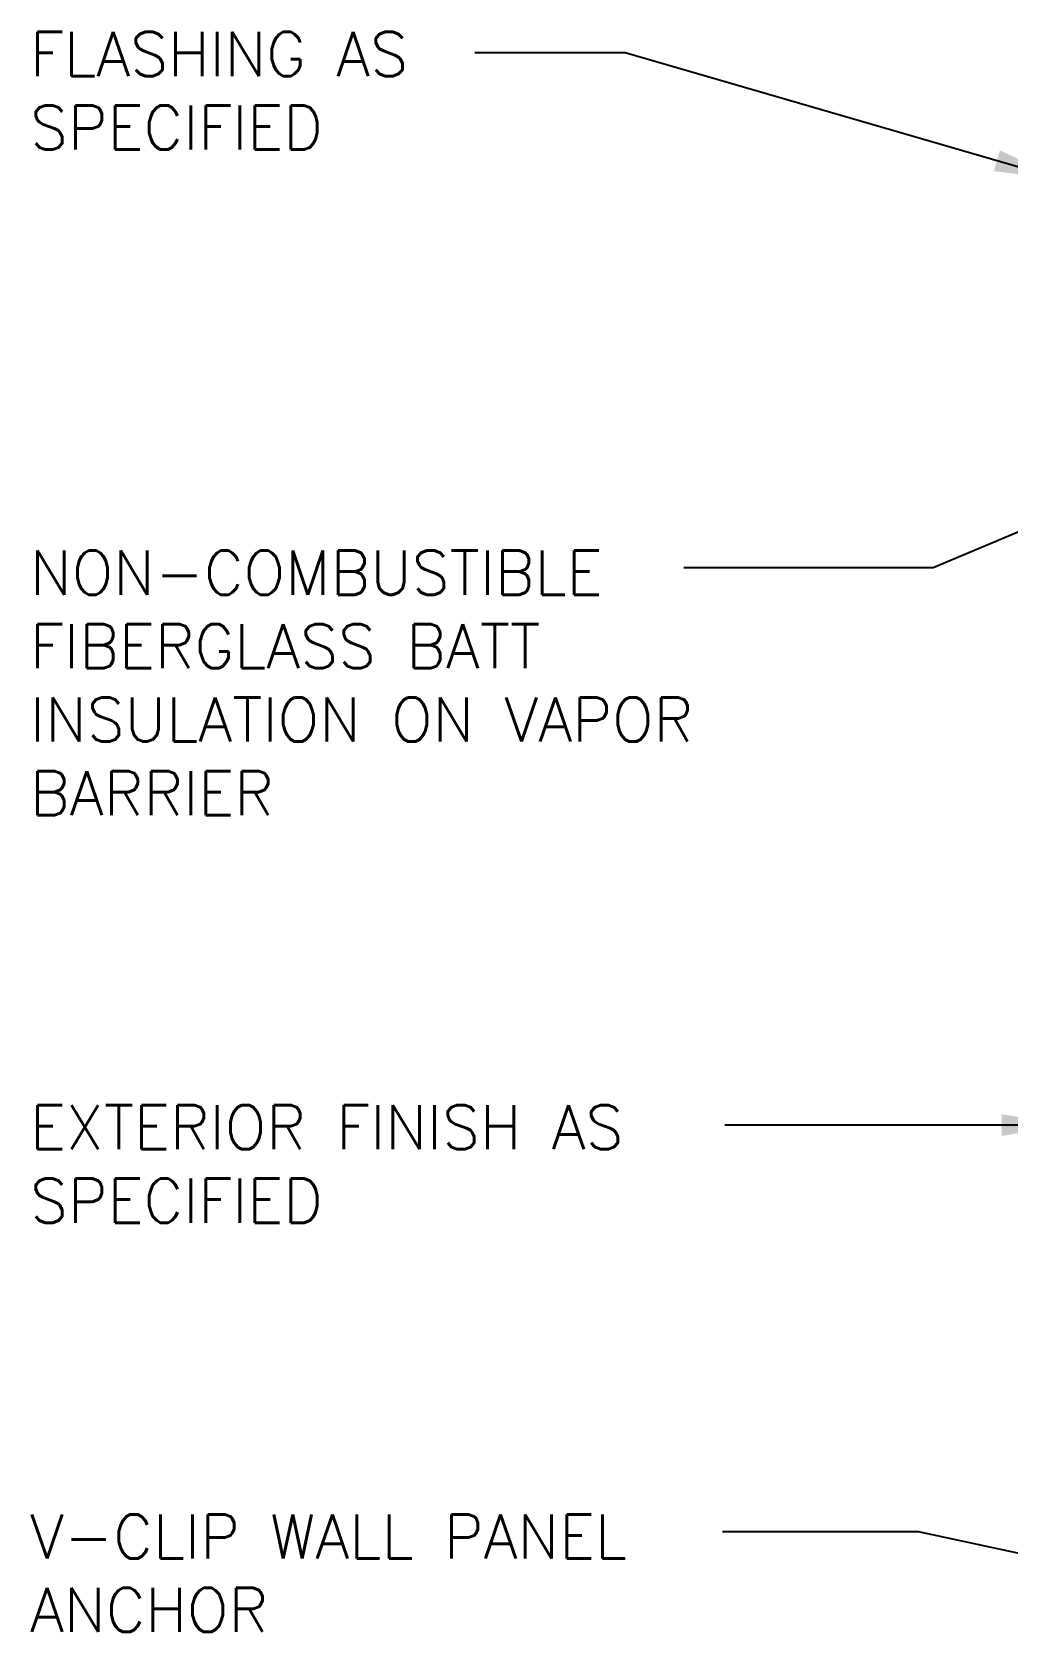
# Model space of a CAD drawing. Header units: inches. Extents: x 75 to 204, y 129 to 201.
# Drawn here: x 154.56 to 171.16, y 173.83 to 201.05 of the extents above; entities that cross this region are included whole.
import ezdxf

# ---------------------------------------------------------------- set-up
doc = ezdxf.new("R2010")
doc.units = ezdxf.units.IN
doc.header["$LTSCALE"] = 0.5
doc.header["$MEASUREMENT"] = 0
doc.layers.add('TEXT', color=4, linetype='Continuous')
doc.styles.add('DIM', font='romans.shx', dxfattribs={"width": 0.7})
doc.styles.add('ROMANS', font='romans.shx', dxfattribs={"height": 0.75})
doc.dimstyles.new('ext_12', dxfattribs={"dimscale": 12, "dimtxt": 0.09375, "dimasz": 0.09375, "dimexe": 0.09375, "dimexo": 0.0625, "dimgap": 0.0625, "dimtad": 1, "dimdec": 1, "dimzin": 3, "dimdsep": 46, "dimlunit": 4, "dimtxsty": 'DIM', "dimcen": 0.09, "dimdle": 0.09375, "dimclrt": 4, "dimadec": 0, "dimazin": 0, "dimtfac": 1, "dimtdec": 1, "dimtmove": 2, "dimatfit": 3, "dimfxl": 1, "dimfrac": 2, "dimtolj": 1, "dimtzin": 0, "dimarcsym": 0})

msp = doc.modelspace()

# ---------------------------------------------------------------- texts
at = {"layer": 'TEXT', "char_height": 0.75, "style": 'ROMANS'}
for s, insert, width, attachment_point in [('FLASHING AS \\PSPECIFIED', (154.525, 201.052), 8.7776, 1), ('NON-COMBUSTIBLE\\PFIBERGLASS BATT INSULATION ON VAPOR BARRIER', (154.525, 192.228), 12.44051, 1), ('EXTERIOR FINISH AS SPECIFIED', (154.525, 181.792), 14.56426, 4), ('V-CLIP WALL PANEL ANCHOR', (154.525, 175.828), 12.44051, 1)]:
    msp.add_mtext(s, dxfattribs=dict(at, insert=insert, width=width, attachment_point=attachment_point))

# ---------------------------------------------------------------- leaders
at = {"layer": 'TEXT'}
for points, override in [([(172.051, 198.547), (164.649, 200.7), (162.088, 200.7)], {"dimgap": 0.0625, "dimtad": 0}), ([(177.32, 195.063), (169.885, 191.933), (165.645, 191.933)], {"dimtad": 0}), ([(172.176, 182.453), (166.342, 182.453)], {"dimgap": 0.0625, "dimtad": 0}), ([(175.114, 174.351), (169.635, 175.533), (166.306, 175.533)], {"dimtad": 0})]:
    msp.add_leader(points, dimstyle='ext_12', override=override, dxfattribs=at)

doc.saveas('drawing.dxf')
